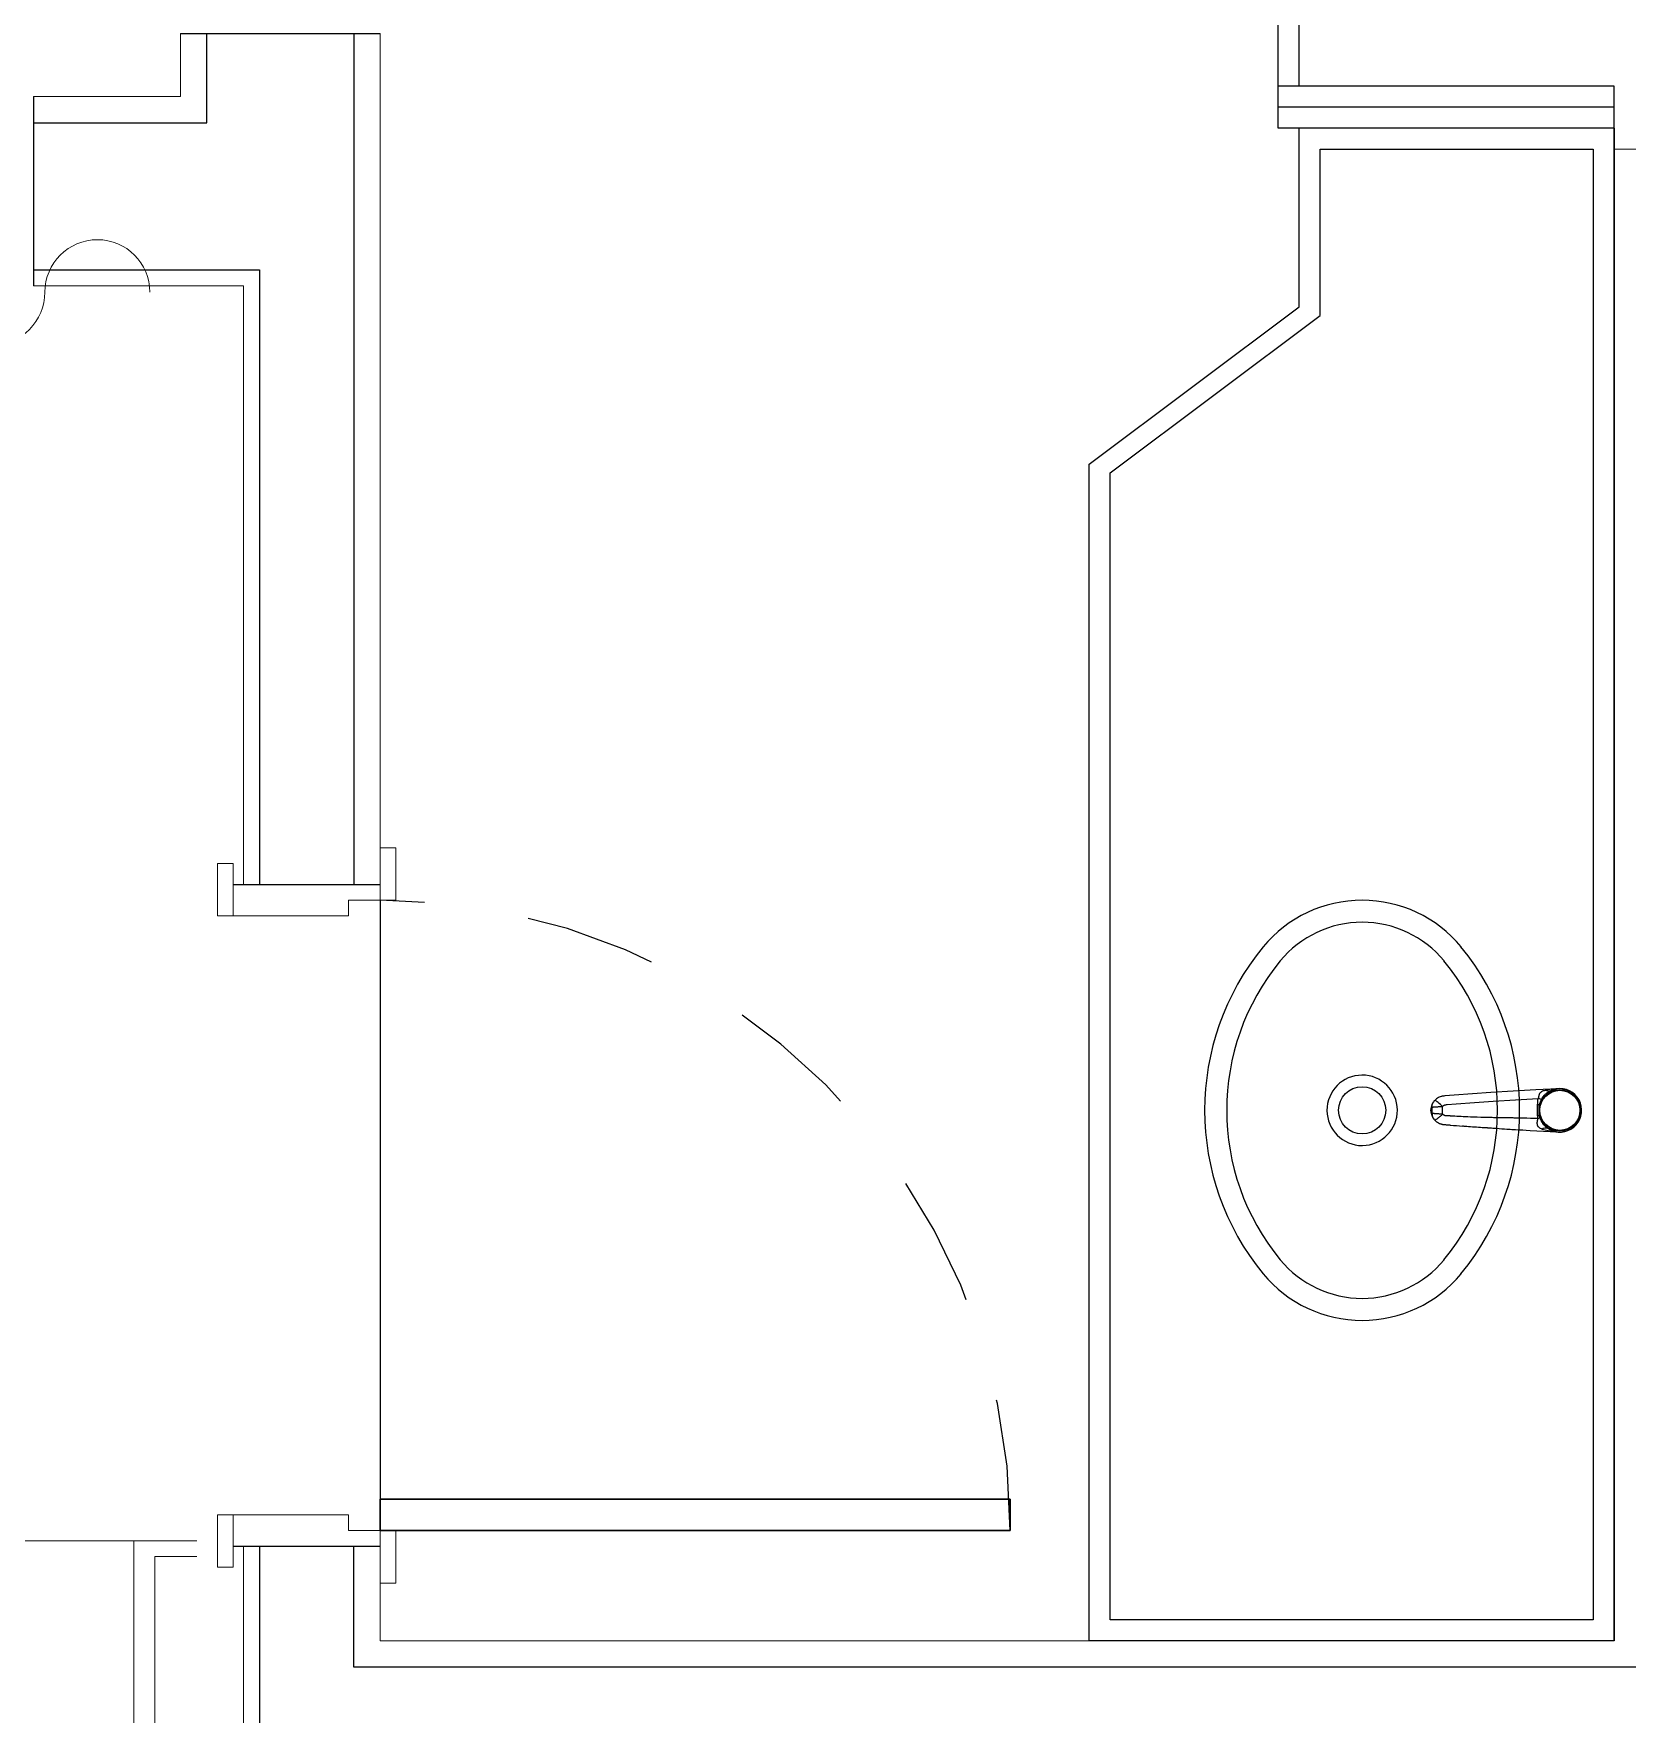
# Model space of a CAD drawing. Header units: millimetres. Extents: x 188.6 to 263.2, y 40.1 to 120.1.
# Drawn here: x 205.119 to 206.637, y 116.544 to 118.144 of the extents above; entities that cross this region are included whole.
import ezdxf

# ---------------------------------------------------------------- set-up
doc = ezdxf.new("R2010")
doc.units = ezdxf.units.MM
doc.linetypes.add('_XREF_APTOS 1003 E 1004$0$HIDDEN2', pattern=[0.1875, 0.125, -0.0625])
for name, color, linetype in [('_XREF_APTOS 1003 E 1004$0$A-MC-ALVENARIA', 7, 'Continuous'), ('_XREF_APTOS 1003 E 1004$0$L-MC-LAYOUT MOLHADO', 4, 'Continuous'), ('_XREF_APTOS 1003 E 1004$0$V-MC-VISTA2', 1, 'Continuous'), ('ARQ', 8, 'Continuous')]:
    doc.layers.add(name, color=color, linetype=linetype)
doc.layers.add('_XREF_APTOS 1003 E 1004$0$L-MC-LAYOUT', color=252, linetype='Continuous', lineweight=5)
doc.layers.add('_XREF_APTOS 1003 E 1004$0$R-MC-REBOCO', color=1, linetype='Continuous', lineweight=5)

# ---------------------------------------------------------------- blocks, each defined once
blk = doc.blocks.new('A$C1BFF5DEF')
at = {"layer": '_XREF_APTOS 1003 E 1004$0$A-MC-ALVENARIA', "color": 8}
for p, q in [((6.3953, 9.005), (6.3953, 9.09)), ((6.5353, 9.09), (6.5353, 8.28)), ((6.2303, 9.005), (6.3953, 9.005)), ((6.2303, 8.865), (6.4453, 8.865)), ((6.4453, 8.865), (6.4453, 8.28)), ((6.4453, 7.65), (6.4453, 5.245)), ((6.5353, 7.535), (6.5353, 7.65)), ((7.7603, 7.535), (6.5353, 7.535))]:
    blk.add_line(p, q, dxfattribs=at)
at = {"layer": '_XREF_APTOS 1003 E 1004$0$L-MC-LAYOUT', "color": 8}
for p, q in [((6.0857, 7.6552), (6.3857, 7.6552)), ((6.3257, 6.4552), (6.3257, 7.6552)), ((6.3457, 6.4752), (6.3457, 7.6402)), ((6.3457, 7.6402), (6.3857, 7.6402))]:
    blk.add_line(p, q, dxfattribs=at)
for centre, start, end in [((6.2911, 8.8438), 0, 180), ((6.1911, 8.8438), 180, 0)]:
    blk.add_arc(centre, 0.05, start, end, dxfattribs=at)
at = {"layer": '_XREF_APTOS 1003 E 1004$0$L-MC-LAYOUT MOLHADO', "color": 8}
for p, q in [((7.4153, 9), (7.4153, 9.8848)), ((7.4353, 9.04), (7.4353, 9.8848)), ((7.7353, 9.04), (7.4153, 9.04)), ((7.7353, 7.56), (7.7353, 9.04)), ((7.7353, 9.02), (7.4153, 9.02)), ((7.7353, 9), (7.4153, 9)), ((7.4353, 8.83), (7.4353, 9)), ((7.7353, 9), (7.7353, 7.56)), ((7.4553, 8.8217), (7.4553, 8.98)), ((7.4553, 8.98), (7.7153, 8.98)), ((7.7153, 8.98), (7.7153, 7.58)), ((7.2353, 8.68), (7.4353, 8.83)), ((7.2553, 8.6717), (7.4553, 8.8217)), ((7.2353, 7.56), (7.2353, 8.68)), ((7.2553, 7.58), (7.2553, 8.6717)), ((7.6004, 8.0806), (7.5828, 8.0794)), ((7.6179, 8.0819), (7.6004, 8.0806)), ((7.6392, 8.0832), (7.6179, 8.0819)), ((7.6605, 8.0845), (7.6392, 8.0832)), ((7.6818, 8.0856), (7.6605, 8.0845)), ((7.6638, 8.0801), (7.6637, 8.0799)), ((7.6639, 8.0804), (7.6638, 8.0801)), ((7.6641, 8.0808), (7.6639, 8.0804)), ((7.6643, 8.0811), (7.6641, 8.0808)), ((7.6646, 8.0814), (7.6643, 8.0811)), ((7.6648, 8.0817), (7.6646, 8.0814)), ((7.6651, 8.082), (7.6648, 8.0817)), ((7.6656, 8.0823), (7.6651, 8.082)), ((7.6661, 8.0827), (7.6656, 8.0823)), ((7.6669, 8.0831), (7.6661, 8.0827)), ((7.6677, 8.0834), (7.6669, 8.0831)), ((7.6686, 8.0837), (7.6677, 8.0834)), ((7.6695, 8.0839), (7.6686, 8.0837)), ((7.6689, 8.0793), (7.6697, 8.0802)), ((7.6722, 8.0845), (7.6695, 8.0839)), ((7.6708, 8.0834), (7.6695, 8.0839)), ((7.6697, 8.0802), (7.6706, 8.081)), ((7.6706, 8.081), (7.6715, 8.0817)), ((7.6722, 8.0832), (7.6708, 8.0834)), ((7.6715, 8.0817), (7.6723, 8.0823)), ((7.6759, 8.085), (7.6722, 8.0845)), ((7.6734, 8.0832), (7.6722, 8.0832)), ((7.6723, 8.0823), (7.6735, 8.083)), ((7.6746, 8.0836), (7.6734, 8.0832)), ((7.6735, 8.083), (7.6746, 8.0836)), ((7.6796, 8.0855), (7.6759, 8.085)), ((7.6805, 8.0855), (7.6796, 8.0855)), ((7.6814, 8.0856), (7.6805, 8.0855)), ((7.6816, 8.0856), (7.6814, 8.0856)), ((7.6817, 8.0856), (7.6816, 8.0856)), ((7.6816, 8.0856), (7.6816, 8.0856)), ((7.6818, 8.0856), (7.6817, 8.0856)), ((7.6817, 8.0856), (7.6817, 8.0856)), ((7.6818, 8.0856), (7.6818, 8.0856)), ((7.6818, 8.0856), (7.6818, 8.0856)), ((7.6818, 8.0856), (7.6818, 8.0856)), ((7.6818, 8.0856), (7.6818, 8.0856)), ((7.6818, 8.0856), (7.6818, 8.0856)), ((7.6818, 8.0856), (7.6818, 8.0856)), ((7.6818, 8.0856), (7.6818, 8.0856)), ((7.6819, 8.0856), (7.682, 8.0856)), ((7.6821, 8.0856), (7.6821, 8.0856)), ((7.5608, 8.0655), (7.5609, 8.0662)), ((7.5608, 8.0647), (7.5608, 8.0655)), ((7.5609, 8.064), (7.5608, 8.0647)), ((7.5609, 8.067), (7.561, 8.066)), ((7.5609, 8.0662), (7.5609, 8.067)), ((7.5609, 8.0656), (7.561, 8.0657)), ((7.5609, 8.0655), (7.5609, 8.0656)), ((7.5609, 8.0654), (7.5609, 8.0655)), ((7.5609, 8.0652), (7.5609, 8.0654)), ((7.5609, 8.0651), (7.5609, 8.0652)), ((7.5609, 8.0652), (7.5609, 8.0652)), ((7.5609, 8.065), (7.5609, 8.0651)), ((7.5609, 8.0651), (7.5609, 8.0651)), ((7.5609, 8.0649), (7.5609, 8.065)), ((7.5609, 8.065), (7.5609, 8.065)), ((7.5609, 8.0648), (7.5609, 8.0649)), ((7.5609, 8.0649), (7.5609, 8.0649)), ((7.5609, 8.0649), (7.5609, 8.0649)), ((7.5609, 8.0647), (7.5609, 8.0648)), ((7.5609, 8.0646), (7.5609, 8.0647)), ((7.5609, 8.0645), (7.5609, 8.0646)), ((7.5609, 8.0644), (7.5609, 8.0645)), ((7.5609, 8.0645), (7.5609, 8.0645)), ((7.561, 8.0642), (7.5609, 8.0644)), ((7.561, 8.064), (7.5609, 8.063)), ((7.5609, 8.063), (7.5609, 8.064)), ((7.561, 8.0661), (7.5611, 8.0663)), ((7.561, 8.066), (7.561, 8.0661)), ((7.561, 8.0657), (7.561, 8.066)), ((7.561, 8.064), (7.561, 8.0642)), ((7.561, 8.0639), (7.561, 8.064)), ((7.561, 8.064), (7.561, 8.064)), ((7.5611, 8.0666), (7.5612, 8.0668)), ((7.5611, 8.0664), (7.5611, 8.0666)), ((7.5611, 8.0663), (7.5611, 8.0664)), ((7.5612, 8.0668), (7.5613, 8.067)), ((7.5613, 8.067), (7.5614, 8.0673)), ((7.5614, 8.0673), (7.5615, 8.0676)), ((7.5615, 8.0676), (7.5618, 8.068)), ((7.5618, 8.0694), (7.5621, 8.0708)), ((7.5618, 8.068), (7.5618, 8.0694)), ((7.5618, 8.068), (7.5619, 8.068)), ((7.5618, 8.062), (7.5618, 8.068)), ((7.5619, 8.068), (7.5621, 8.0681)), ((7.5621, 8.0708), (7.5627, 8.072)), ((7.5621, 8.0681), (7.5623, 8.0681)), ((7.5623, 8.0681), (7.5625, 8.0681)), ((7.5625, 8.0681), (7.5628, 8.0681)), ((7.5627, 8.072), (7.563, 8.0726)), ((7.5628, 8.0681), (7.5632, 8.0682)), ((7.5631, 8.0727), (7.563, 8.0726)), ((7.563, 8.0726), (7.563, 8.0726)), ((7.563, 8.0726), (7.563, 8.0726)), ((7.563, 8.0726), (7.563, 8.0726)), ((7.563, 8.0726), (7.563, 8.0726)), ((7.5632, 8.0728), (7.5631, 8.0727)), ((7.5631, 8.0727), (7.5631, 8.0727)), ((7.5633, 8.073), (7.5632, 8.0729)), ((7.5632, 8.0729), (7.5632, 8.0728)), ((7.5632, 8.0682), (7.5636, 8.0682)), ((7.5634, 8.0732), (7.5633, 8.073)), ((7.5637, 8.0736), (7.5634, 8.0732)), ((7.5636, 8.0682), (7.5641, 8.0682)), ((7.564, 8.074), (7.5637, 8.0736)), ((7.5644, 8.0743), (7.564, 8.074)), ((7.5641, 8.0682), (7.5646, 8.0683)), ((7.5652, 8.0751), (7.5644, 8.0743)), ((7.5645, 8.0744), (7.5644, 8.0743)), ((7.5648, 8.0743), (7.5645, 8.0744)), ((7.5646, 8.0683), (7.5651, 8.0683)), ((7.5654, 8.074), (7.5648, 8.0743)), ((7.5651, 8.0683), (7.5657, 8.0683)), ((7.566, 8.0759), (7.5652, 8.0751)), ((7.566, 8.0736), (7.5654, 8.074)), ((7.5657, 8.0683), (7.5663, 8.0684)), ((7.5669, 8.0765), (7.566, 8.0759)), ((7.5668, 8.0731), (7.566, 8.0736)), ((7.5663, 8.0684), (7.5669, 8.0684)), ((7.5677, 8.0724), (7.5668, 8.0731)), ((7.5679, 8.0771), (7.5669, 8.0765)), ((7.5669, 8.0684), (7.5673, 8.0684)), ((7.5673, 8.0684), (7.568, 8.0685)), ((7.5687, 8.0716), (7.5677, 8.0724)), ((7.5687, 8.0775), (7.5679, 8.0771)), ((7.568, 8.0685), (7.5687, 8.0685)), ((7.5696, 8.0779), (7.5687, 8.0775)), ((7.5698, 8.0707), (7.5687, 8.0716)), ((7.5687, 8.0685), (7.5695, 8.0686)), ((7.5695, 8.0686), (7.5702, 8.0686)), ((7.5704, 8.0781), (7.5696, 8.0779)), ((7.5709, 8.0697), (7.5698, 8.0707)), ((7.5702, 8.0686), (7.5707, 8.0687)), ((7.5709, 8.0783), (7.5704, 8.0781)), ((7.5707, 8.0687), (7.5712, 8.0687)), ((7.5714, 8.0784), (7.5709, 8.0783)), ((7.5719, 8.0687), (7.5709, 8.0697)), ((7.5712, 8.0687), (7.5719, 8.0687)), ((7.5718, 8.0785), (7.5714, 8.0784)), ((7.5723, 8.0785), (7.5718, 8.0785)), ((7.5719, 8.0687), (7.5722, 8.069)), ((7.5719, 8.0613), (7.5719, 8.0687)), ((7.5722, 8.069), (7.5726, 8.0693)), ((7.5725, 8.0785), (7.5723, 8.0785)), ((7.5726, 8.0786), (7.5725, 8.0785)), ((7.5731, 8.0786), (7.5726, 8.0786)), ((7.5726, 8.0693), (7.5729, 8.0696)), ((7.5729, 8.0696), (7.5733, 8.0698)), ((7.5741, 8.0787), (7.5731, 8.0786)), ((7.5733, 8.0698), (7.5736, 8.07)), ((7.5736, 8.07), (7.5739, 8.0701)), ((7.5739, 8.0701), (7.5745, 8.0702)), ((7.5828, 8.0794), (7.5741, 8.0787)), ((7.5745, 8.0702), (7.575, 8.0703)), ((7.575, 8.0703), (7.5756, 8.0704)), ((7.5756, 8.0704), (7.5762, 8.0704)), ((7.5762, 8.0704), (7.5849, 8.0711)), ((7.5849, 8.0711), (7.6024, 8.0724)), ((7.6024, 8.0724), (7.6199, 8.0736)), ((7.6199, 8.0736), (7.6413, 8.0749)), ((7.6413, 8.0749), (7.6628, 8.0762)), ((7.6621, 8.0717), (7.662, 8.0701)), ((7.662, 8.0701), (7.662, 8.0599)), ((7.6639, 8.0701), (7.662, 8.0701)), ((7.6622, 8.0732), (7.6621, 8.0717)), ((7.6624, 8.0747), (7.6622, 8.0732)), ((7.6628, 8.0762), (7.6624, 8.0747)), ((7.6629, 8.0764), (7.6628, 8.0762)), ((7.6642, 8.0758), (7.6628, 8.0762)), ((7.663, 8.0767), (7.6629, 8.0765)), ((7.6629, 8.0765), (7.6629, 8.0764)), ((7.6631, 8.0769), (7.663, 8.0767)), ((7.6632, 8.0773), (7.6631, 8.0769)), ((7.6633, 8.0777), (7.6632, 8.0773)), ((7.6634, 8.0786), (7.6633, 8.0781)), ((7.6633, 8.0781), (7.6633, 8.0777)), ((7.6635, 8.0792), (7.6634, 8.0786)), ((7.6636, 8.0796), (7.6635, 8.0792)), ((7.6637, 8.0799), (7.6636, 8.0796)), ((7.6639, 8.0599), (7.6639, 8.0701)), ((7.666, 8.0754), (7.6642, 8.0758)), ((7.666, 8.0754), (7.6667, 8.0765)), ((7.6667, 8.0765), (7.6677, 8.0779)), ((7.6677, 8.0779), (7.6689, 8.0793)), ((7.5609, 8.063), (7.5609, 8.063)), ((7.561, 8.0638), (7.561, 8.0639)), ((7.5611, 8.0636), (7.561, 8.0638)), ((7.5612, 8.0634), (7.5611, 8.0636)), ((7.5611, 8.0619), (7.5612, 8.0615)), ((7.5612, 8.0632), (7.5612, 8.0634)), ((7.5614, 8.0628), (7.5612, 8.0632)), ((7.5612, 8.0615), (7.5614, 8.061)), ((7.5616, 8.0624), (7.5614, 8.0628)), ((7.5614, 8.061), (7.5615, 8.0605)), ((7.5615, 8.0605), (7.5617, 8.06)), ((7.5618, 8.062), (7.5616, 8.0624)), ((7.5617, 8.06), (7.5619, 8.0595)), ((7.5619, 8.062), (7.5618, 8.062)), ((7.5618, 8.062), (7.5618, 8.0606)), ((7.5618, 8.0606), (7.5621, 8.0593)), ((7.5621, 8.062), (7.5619, 8.062)), ((7.5619, 8.0595), (7.5622, 8.059)), ((7.5624, 8.062), (7.5621, 8.062)), ((7.5621, 8.0593), (7.5627, 8.058)), ((7.5622, 8.059), (7.5624, 8.0584)), ((7.5626, 8.062), (7.5624, 8.062)), ((7.5624, 8.0584), (7.5627, 8.058)), ((7.563, 8.0619), (7.5626, 8.062)), ((7.5627, 8.058), (7.563, 8.0575)), ((7.5634, 8.0619), (7.563, 8.0619)), ((7.5639, 8.0619), (7.5634, 8.0619)), ((7.5643, 8.0618), (7.5639, 8.0619)), ((7.5647, 8.0618), (7.5643, 8.0618)), ((7.5645, 8.0557), (7.5644, 8.0557)), ((7.5644, 8.0557), (7.5652, 8.0549)), ((7.5646, 8.0557), (7.5645, 8.0557)), ((7.5645, 8.0557), (7.5645, 8.0557)), ((7.5648, 8.0557), (7.5646, 8.0557)), ((7.5651, 8.0618), (7.5647, 8.0618)), ((7.565, 8.0558), (7.5648, 8.0557)), ((7.5652, 8.0559), (7.565, 8.0558)), ((7.5657, 8.0617), (7.5651, 8.0618)), ((7.5654, 8.056), (7.5652, 8.0559)), ((7.5652, 8.0549), (7.566, 8.0542)), ((7.5656, 8.0562), (7.5654, 8.056)), ((7.5659, 8.0564), (7.5656, 8.0562)), ((7.5663, 8.0617), (7.5657, 8.0617)), ((7.5663, 8.0566), (7.5659, 8.0564)), ((7.566, 8.0542), (7.567, 8.0536)), ((7.567, 8.0617), (7.5663, 8.0617)), ((7.5666, 8.0568), (7.5663, 8.0566)), ((7.567, 8.0571), (7.5666, 8.0568)), ((7.5677, 8.0616), (7.567, 8.0617)), ((7.5674, 8.0574), (7.567, 8.0571)), ((7.567, 8.0536), (7.5679, 8.053)), ((7.5678, 8.0577), (7.5674, 8.0574)), ((7.5683, 8.0616), (7.5677, 8.0616)), ((7.5682, 8.058), (7.5678, 8.0577)), ((7.5679, 8.053), (7.5686, 8.0526)), ((7.5686, 8.0584), (7.5682, 8.058)), ((7.569, 8.0615), (7.5683, 8.0616)), ((7.569, 8.0587), (7.5686, 8.0584)), ((7.5686, 8.0526), (7.5692, 8.0524)), ((7.5697, 8.0615), (7.569, 8.0615)), ((7.5695, 8.0591), (7.569, 8.0587)), ((7.5692, 8.0524), (7.5699, 8.0521)), ((7.5699, 8.0595), (7.5695, 8.0591)), ((7.5705, 8.0614), (7.5697, 8.0615)), ((7.5703, 8.0599), (7.5699, 8.0595)), ((7.5699, 8.0521), (7.5701, 8.052)), ((7.5701, 8.052), (7.5704, 8.052)), ((7.5707, 8.0602), (7.5703, 8.0599)), ((7.5704, 8.052), (7.5709, 8.0518)), ((7.5712, 8.0614), (7.5705, 8.0614)), ((7.5712, 8.0606), (7.5707, 8.0602)), ((7.5709, 8.0518), (7.5714, 8.0517)), ((7.5719, 8.0613), (7.5712, 8.0614)), ((7.5716, 8.061), (7.5712, 8.0606)), ((7.5714, 8.0517), (7.5716, 8.0517)), ((7.5719, 8.0613), (7.5716, 8.061)), ((7.5716, 8.0517), (7.5718, 8.0517)), ((7.5718, 8.0517), (7.5718, 8.0517)), ((7.5718, 8.0517), (7.5718, 8.0516)), ((7.5718, 8.0516), (7.5719, 8.0516)), ((7.5722, 8.0611), (7.5719, 8.0613)), ((7.5719, 8.0516), (7.5719, 8.0516)), ((7.5719, 8.0516), (7.5719, 8.0516)), ((7.5719, 8.0516), (7.5719, 8.0516)), ((7.5719, 8.0516), (7.5731, 8.0515)), ((7.5724, 8.0609), (7.5722, 8.0611)), ((7.5727, 8.0607), (7.5724, 8.0609)), ((7.573, 8.0605), (7.5727, 8.0607)), ((7.5733, 8.0603), (7.573, 8.0605)), ((7.5731, 8.0515), (7.5739, 8.0514)), ((7.5737, 8.0601), (7.5733, 8.0603)), ((7.5738, 8.0601), (7.5737, 8.0601)), ((7.574, 8.06), (7.5738, 8.0601)), ((7.5739, 8.0514), (7.5746, 8.0514)), ((7.5741, 8.06), (7.574, 8.06)), ((7.5743, 8.0599), (7.5741, 8.06)), ((7.5745, 8.0599), (7.5743, 8.0599)), ((7.5747, 8.0599), (7.5745, 8.0599)), ((7.5746, 8.0514), (7.5753, 8.0513)), ((7.5749, 8.0598), (7.5747, 8.0599)), ((7.5751, 8.0598), (7.5749, 8.0598)), ((7.5754, 8.0598), (7.5751, 8.0598)), ((7.5753, 8.0513), (7.576, 8.0513)), ((7.5757, 8.0598), (7.5754, 8.0598)), ((7.576, 8.0597), (7.5757, 8.0598)), ((7.5764, 8.0597), (7.576, 8.0597)), ((7.576, 8.0513), (7.5767, 8.0512)), ((7.5768, 8.0597), (7.5764, 8.0597)), ((7.5767, 8.0512), (7.5775, 8.0511)), ((7.5772, 8.0597), (7.5768, 8.0597)), ((7.5776, 8.0596), (7.5772, 8.0597)), ((7.5775, 8.0511), (7.578, 8.0511)), ((7.5779, 8.0596), (7.5776, 8.0596)), ((7.5783, 8.0596), (7.5779, 8.0596)), ((7.578, 8.0511), (7.5786, 8.0511)), ((7.5787, 8.0596), (7.5783, 8.0596)), ((7.5786, 8.0511), (7.5791, 8.051)), ((7.5791, 8.0596), (7.5787, 8.0596)), ((7.5795, 8.0595), (7.5791, 8.0596)), ((7.5791, 8.051), (7.5796, 8.051)), ((7.5814, 8.0594), (7.5795, 8.0595)), ((7.5834, 8.0593), (7.5814, 8.0594)), ((7.5854, 8.0592), (7.5834, 8.0593)), ((7.5874, 8.0591), (7.5854, 8.0592)), ((7.5895, 8.059), (7.5874, 8.0591)), ((7.5916, 8.0589), (7.5895, 8.059)), ((7.5908, 8.0501), (7.5916, 8.0501)), ((7.5923, 8.0589), (7.5916, 8.0589)), ((7.5916, 8.0501), (7.5921, 8.05)), ((7.5921, 8.05), (7.5926, 8.05)), ((7.593, 8.0588), (7.5923, 8.0589)), ((7.5926, 8.05), (7.5931, 8.05)), ((7.5936, 8.0588), (7.593, 8.0588)), ((7.5931, 8.05), (7.5936, 8.0499)), ((7.5943, 8.0588), (7.5936, 8.0588)), ((7.5936, 8.0499), (7.5942, 8.0499)), ((7.5942, 8.0499), (7.5945, 8.0499)), ((7.595, 8.0588), (7.5943, 8.0588)), ((7.5945, 8.0499), (7.5948, 8.0498)), ((7.5948, 8.0498), (7.5951, 8.0498)), ((7.5958, 8.0587), (7.595, 8.0588)), ((7.5951, 8.0498), (7.5967, 8.0497)), ((7.5985, 8.0586), (7.5958, 8.0587)), ((7.5967, 8.0497), (7.5984, 8.0496)), ((7.5984, 8.0496), (7.6002, 8.0494)), ((7.6014, 8.0585), (7.5985, 8.0586)), ((7.6002, 8.0494), (7.6021, 8.0493)), ((7.6048, 8.0584), (7.6014, 8.0585)), ((7.6021, 8.0493), (7.6041, 8.0492)), ((7.6041, 8.0492), (7.6061, 8.049)), ((7.6084, 8.0583), (7.6048, 8.0584)), ((7.6061, 8.049), (7.6079, 8.0489)), ((7.6079, 8.0489), (7.6096, 8.0488)), ((7.6121, 8.0582), (7.6084, 8.0583)), ((7.6096, 8.0488), (7.6114, 8.0487)), ((7.6114, 8.0487), (7.6132, 8.0485)), ((7.6159, 8.0581), (7.6121, 8.0582)), ((7.6132, 8.0485), (7.6137, 8.0485)), ((7.6137, 8.0485), (7.6142, 8.0485)), ((7.6142, 8.0485), (7.6144, 8.0485)), ((7.6144, 8.0485), (7.6145, 8.0485)), ((7.6145, 8.0485), (7.6146, 8.0484)), ((7.6146, 8.0484), (7.6149, 8.0484)), ((7.6149, 8.0484), (7.6153, 8.0484)), ((7.6153, 8.0484), (7.6159, 8.0484)), ((7.617, 8.0581), (7.6159, 8.0581)), ((7.6159, 8.0484), (7.6166, 8.0483)), ((7.6166, 8.0483), (7.6175, 8.0483)), ((7.6181, 8.0581), (7.617, 8.0581)), ((7.6175, 8.0483), (7.6177, 8.0482)), ((7.6177, 8.0482), (7.6185, 8.0482)), ((7.6192, 8.0581), (7.6181, 8.0581)), ((7.6185, 8.0482), (7.6197, 8.0481)), ((7.6203, 8.058), (7.6192, 8.0581)), ((7.6197, 8.0481), (7.6205, 8.0481)), ((7.6214, 8.058), (7.6203, 8.058)), ((7.6205, 8.0481), (7.6214, 8.048)), ((7.6226, 8.058), (7.6214, 8.058)), ((7.6214, 8.048), (7.6217, 8.048)), ((7.6217, 8.048), (7.6219, 8.048)), ((7.6219, 8.048), (7.6222, 8.0479)), ((7.6237, 8.058), (7.6226, 8.058)), ((7.6248, 8.0579), (7.6237, 8.058)), ((7.6304, 8.0578), (7.6248, 8.0579)), ((7.6361, 8.0577), (7.6304, 8.0578)), ((7.6371, 8.0577), (7.6361, 8.0577)), ((7.638, 8.0577), (7.6371, 8.0577)), ((7.639, 8.0577), (7.638, 8.0577)), ((7.64, 8.0576), (7.639, 8.0577)), ((7.6412, 8.0576), (7.64, 8.0576)), ((7.6448, 8.0575), (7.6412, 8.0576)), ((7.6483, 8.0575), (7.6448, 8.0575)), ((7.6521, 8.0574), (7.6483, 8.0575)), ((7.6557, 8.0573), (7.6521, 8.0574)), ((7.659, 8.0572), (7.6557, 8.0573)), ((7.6622, 8.0571), (7.659, 8.0572)), ((7.6618, 8.0538), (7.6617, 8.0533)), ((7.6617, 8.0533), (7.6617, 8.0529)), ((7.6617, 8.0529), (7.6617, 8.0526)), ((7.6617, 8.0526), (7.6617, 8.0522)), ((7.6617, 8.0522), (7.6618, 8.052)), ((7.6619, 8.0543), (7.6618, 8.0538)), ((7.6618, 8.052), (7.6618, 8.0517)), ((7.6618, 8.0517), (7.6619, 8.0514)), ((7.662, 8.0551), (7.6619, 8.0543)), ((7.6619, 8.0514), (7.6619, 8.0511)), ((7.6619, 8.0511), (7.662, 8.0508)), ((7.6639, 8.0599), (7.662, 8.0599)), ((7.6622, 8.0559), (7.662, 8.0551)), ((7.662, 8.0508), (7.6622, 8.0504)), ((7.6622, 8.0571), (7.6622, 8.0569)), ((7.6622, 8.0569), (7.6622, 8.0567)), ((7.6622, 8.0567), (7.6622, 8.0565)), ((7.6622, 8.0565), (7.6622, 8.0562)), ((7.6622, 8.0562), (7.6622, 8.0559)), ((7.6622, 8.0504), (7.6624, 8.05)), ((7.6624, 8.05), (7.6626, 8.0498)), ((7.6626, 8.0498), (7.6627, 8.0496)), ((7.6627, 8.0496), (7.6631, 8.0492)), ((7.6631, 8.0492), (7.6634, 8.0489)), ((7.6634, 8.0489), (7.6638, 8.0486)), ((7.6638, 8.0486), (7.6642, 8.0483)), ((7.6642, 8.0483), (7.6649, 8.0479)), ((7.6651, 8.0564), (7.6647, 8.0574)), ((7.6656, 8.0555), (7.6651, 8.0564)), ((7.666, 8.0546), (7.6656, 8.0555)), ((7.6666, 8.0537), (7.666, 8.0546)), ((7.6674, 8.0524), (7.6666, 8.0537)), ((7.6683, 8.0512), (7.6674, 8.0524)), ((7.6693, 8.0502), (7.6683, 8.0512)), ((7.6705, 8.048), (7.6691, 8.0479)), ((7.6703, 8.0492), (7.6693, 8.0502)), ((7.6712, 8.0485), (7.6703, 8.0492)), ((7.6718, 8.0478), (7.6705, 8.048)), ((7.6722, 8.0478), (7.6712, 8.0485)), ((7.6222, 8.0479), (7.6224, 8.0479)), ((7.6224, 8.0479), (7.6227, 8.0479)), ((7.6227, 8.0479), (7.623, 8.0479)), ((7.623, 8.0479), (7.6258, 8.0477)), ((7.6258, 8.0477), (7.6284, 8.0475)), ((7.6284, 8.0475), (7.6309, 8.0474)), ((7.6309, 8.0474), (7.6332, 8.0472)), ((7.6332, 8.0472), (7.6346, 8.0472)), ((7.6346, 8.0472), (7.6363, 8.047)), ((7.6363, 8.047), (7.6379, 8.0469)), ((7.6379, 8.0469), (7.6396, 8.0468)), ((7.6396, 8.0468), (7.6412, 8.0467)), ((7.6412, 8.0467), (7.6447, 8.0465)), ((7.6447, 8.0465), (7.6482, 8.0463)), ((7.6482, 8.0463), (7.6516, 8.0461)), ((7.6516, 8.0461), (7.6552, 8.0459)), ((7.6552, 8.0459), (7.6617, 8.0455)), ((7.6617, 8.0455), (7.6681, 8.0452)), ((7.6649, 8.0479), (7.6656, 8.0476)), ((7.6656, 8.0476), (7.6662, 8.0474)), ((7.6662, 8.0474), (7.6668, 8.0472)), ((7.6677, 8.0476), (7.6668, 8.0472)), ((7.6668, 8.0472), (7.6695, 8.0464)), ((7.6691, 8.0479), (7.6677, 8.0476)), ((7.6681, 8.0452), (7.6743, 8.0449)), ((7.6695, 8.0464), (7.6723, 8.0457)), ((7.6729, 8.0473), (7.6718, 8.0478)), ((7.6729, 8.0473), (7.6722, 8.0478)), ((7.6723, 8.0457), (7.6758, 8.0451)), ((7.6743, 8.0449), (7.6804, 8.0445)), ((7.6758, 8.0451), (7.6779, 8.0448)), ((7.6779, 8.0448), (7.6791, 8.0447)), ((7.6791, 8.0447), (7.6798, 8.0446)), ((7.6798, 8.0446), (7.68, 8.0446)), ((7.68, 8.0446), (7.6801, 8.0446)), ((7.6801, 8.0446), (7.6802, 8.0446)), ((7.6802, 8.0446), (7.6803, 8.0445)), ((7.6803, 8.0445), (7.6803, 8.0445)), ((7.6803, 8.0445), (7.6803, 8.0445)), ((7.6803, 8.0445), (7.6804, 8.0445)), ((7.6804, 8.0445), (7.6804, 8.0445)), ((7.6804, 8.0445), (7.6804, 8.0445)), ((7.6804, 8.0445), (7.6804, 8.0445)), ((7.6804, 8.0445), (7.6804, 8.0445)), ((7.6804, 8.0445), (7.6804, 8.0445)), ((7.6804, 8.0445), (7.6808, 8.0445)), ((7.7153, 7.58), (7.2553, 7.58)), ((7.7353, 7.56), (7.2353, 7.56))]:
    blk.add_line(p, q, dxfattribs=at)
for centre, radius in [((7.4953, 8.065), 0.0225), ((7.6836, 8.065), 0.0195), ((7.6836, 8.065), 0.0191)]:
    blk.add_circle(centre, radius, dxfattribs=at)
for centre, radius, start, end in [((7.4953, 8.143), 0.122, 39.4937, 140.5063), ((7.4953, 8.143), 0.101, 39.4937, 140.5063), ((7.5899, 8.065), 0.2446, 140.5063, 219.4937), ((7.4006, 8.065), 0.2446, 320.5064, 39.4938), ((7.5899, 8.065), 0.2236, 140.5063, 219.4937), ((7.4006, 8.065), 0.2236, 320.5064, 39.4938), ((7.4953, 8.065), 0.0335, 270.6815, 270), ((7.6836, 8.065), 0.0204, 194.4666, 165.5334), ((7.6836, 8.065), 0.0207, 238.7917, 90), ((7.6836, 8.065), 0.0207, 90, 115.8955), ((7.5717, 8.0658), 0.0109, 167.6386, 173.5544), ((7.5744, 8.0652), 0.0136, 146.9668, 167.5999), ((7.6838, 8.0651), 0.0205, 149.9973, 165.9381), ((7.5718, 8.0643), 0.0109, 186.9037, 192.7717), ((7.5743, 8.0649), 0.0135, 213.1104, 222.7593), ((7.8131, 11.0654), 3.0235, 265.5708, 265.7845), ((7.6886, 8.0599), 0.0265, 179.866, 185.9594), ((7.7244, 7.4879), 0.5726, 95.985, 96.2405), ((7.6838, 8.0649), 0.0205, 194.0676, 201.5263), ((7.4953, 7.987), 0.101, 219.4936, 320.5063), ((7.4953, 7.987), 0.122, 219.4937, 320.5063)]:
    blk.add_arc(centre, radius, start, end, dxfattribs=at)
at = {"layer": '_XREF_APTOS 1003 E 1004$0$R-MC-REBOCO', "color": 8}
for p, q in [((6.3703, 9.03), (6.3703, 9.09)), ((6.5603, 9.09), (6.5603, 8.28)), ((6.2303, 9.03), (6.3703, 9.03)), ((7.7353, 8.98), (8.6825, 8.98)), ((7.7353, 7.56, 0), (7.7353, 8.98, 0)), ((6.2303, 8.85), (6.4303, 8.85)), ((6.4303, 8.85), (6.4303, 8.28)), ((6.4303, 7.65), (6.4303, 5.26)), ((6.5603, 7.56), (6.5603, 7.65)), ((7.7353, 7.56), (6.5603, 7.56))]:
    blk.add_line(p, q, dxfattribs=at)
at = {"layer": '_XREF_APTOS 1003 E 1004$0$V-MC-VISTA2', "color": 8}
for p, q in [((6.3703, 9.09), (6.5603, 9.09)), ((6.2303, 9.03), (6.2303, 8.85))]:
    blk.add_line(p, q, dxfattribs=at)
at = {"layer": 'ARQ', "color": 8, "lineweight": 13}
for p, q in [((6.5753, 8.315), (6.5603, 8.315)), ((6.5603, 8.265), (6.5603, 8.315)), ((6.5753, 8.265), (6.5753, 8.315)), ((6.4203, 8.3), (6.4053, 8.3)), ((6.4053, 8.3), (6.4053, 8.25)), ((6.4203, 8.3), (6.4203, 8.25)), ((6.4203, 8.25), (6.4203, 8.28)), ((6.5603, 8.28), (6.5603, 8.265)), ((6.5303, 8.25), (6.5303, 8.265)), ((6.5303, 8.265), (6.5603, 8.265)), ((6.5603, 8.265), (6.5753, 8.265)), ((6.4053, 8.25), (6.4203, 8.25)), ((6.4203, 8.25), (6.5303, 8.25)), ((6.4203, 7.68), (6.4053, 7.68)), ((6.4053, 7.68), (6.4053, 7.63)), ((6.4203, 7.65), (6.4203, 7.68)), ((6.5303, 7.68), (6.4203, 7.68)), ((6.4203, 7.68), (6.4203, 7.63)), ((6.5303, 7.665), (6.5303, 7.68)), ((6.5603, 7.665), (6.5303, 7.665)), ((6.5603, 7.665), (6.5603, 7.65)), ((6.5603, 7.615), (6.5603, 7.665)), ((6.5753, 7.615), (6.5753, 7.665)), ((6.4053, 7.63), (6.4203, 7.63)), ((6.5603, 7.615), (6.5753, 7.615))]:
    blk.add_line(p, q, dxfattribs=at)
at = {"layer": 'ARQ', "color": 8}
for p, q in [((6.4203, 8.28), (6.5603, 8.28)), ((6.5603, 8.265), (6.5603, 7.695)), ((7.1603, 7.695), (6.5603, 7.695)), ((6.5603, 7.695), (6.5603, 7.665)), ((6.5603, 7.665), (6.5603, 7.695)), ((6.5603, 7.695), (7.1603, 7.695)), ((7.1603, 7.665), (7.1603, 7.695)), ((7.1603, 7.695), (7.1603, 7.665)), ((6.5603, 7.665), (7.1603, 7.665)), ((7.1603, 7.665), (6.5603, 7.665)), ((6.4203, 7.65), (6.5603, 7.65))]:
    blk.add_line(p, q, dxfattribs=at)
at = {"layer": 'ARQ', "color": 8, "linetype": '_XREF_APTOS 1003 E 1004$0$HIDDEN2'}
blk.add_arc((6.5603, 7.665), 0.6, 0, 90, dxfattribs=at)

msp = doc.modelspace()

# ---------------------------------------------------------------- block references
at = {"layer": 'ARQ'}
msp.add_blockref('A$C1BFF5DEF', (198.8891, 109.0543), dxfattribs=at)

doc.saveas('drawing.dxf')
